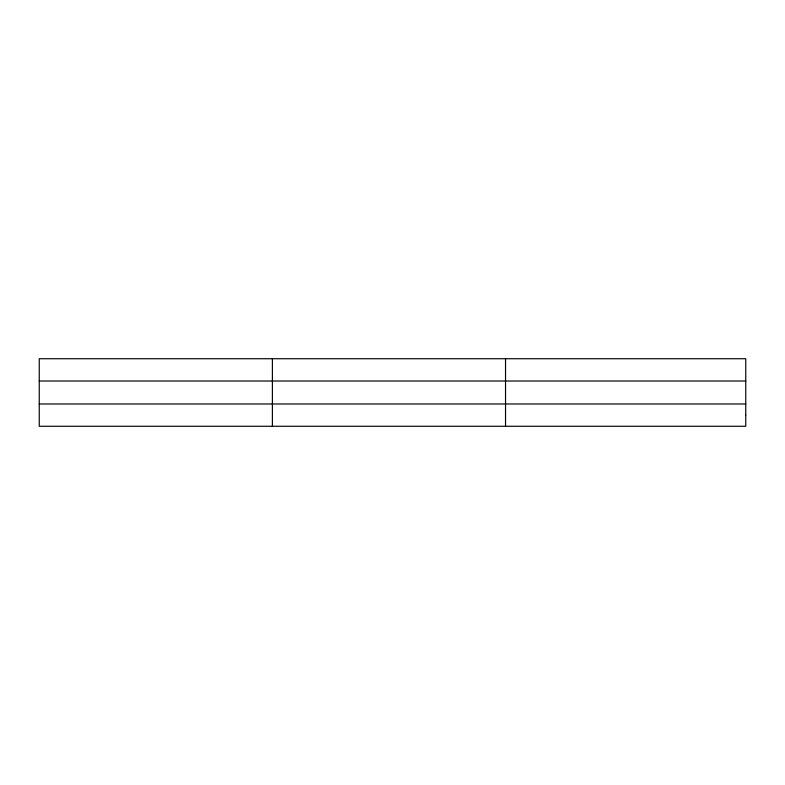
<?xml version="1.0" encoding="UTF-8"?>
<svg xmlns="http://www.w3.org/2000/svg" width="785" height="785" viewBox="0 0 785 785"><rect width="100%" height="100%" fill="white"/><g stroke="black" fill="none" stroke-linecap="round" stroke-linejoin="round"><path stroke-width="1.18" d="M272.395 426.275L272.395 358.725M505.54 426.275L505.54 358.725M39.25 381.019L745.75 381.019M39.25 403.981L745.75 403.981M745.75 415.128L745.75 426.275L39.25 426.275L39.25 358.725L745.75 358.725L745.75 415.128"/></g></svg>
